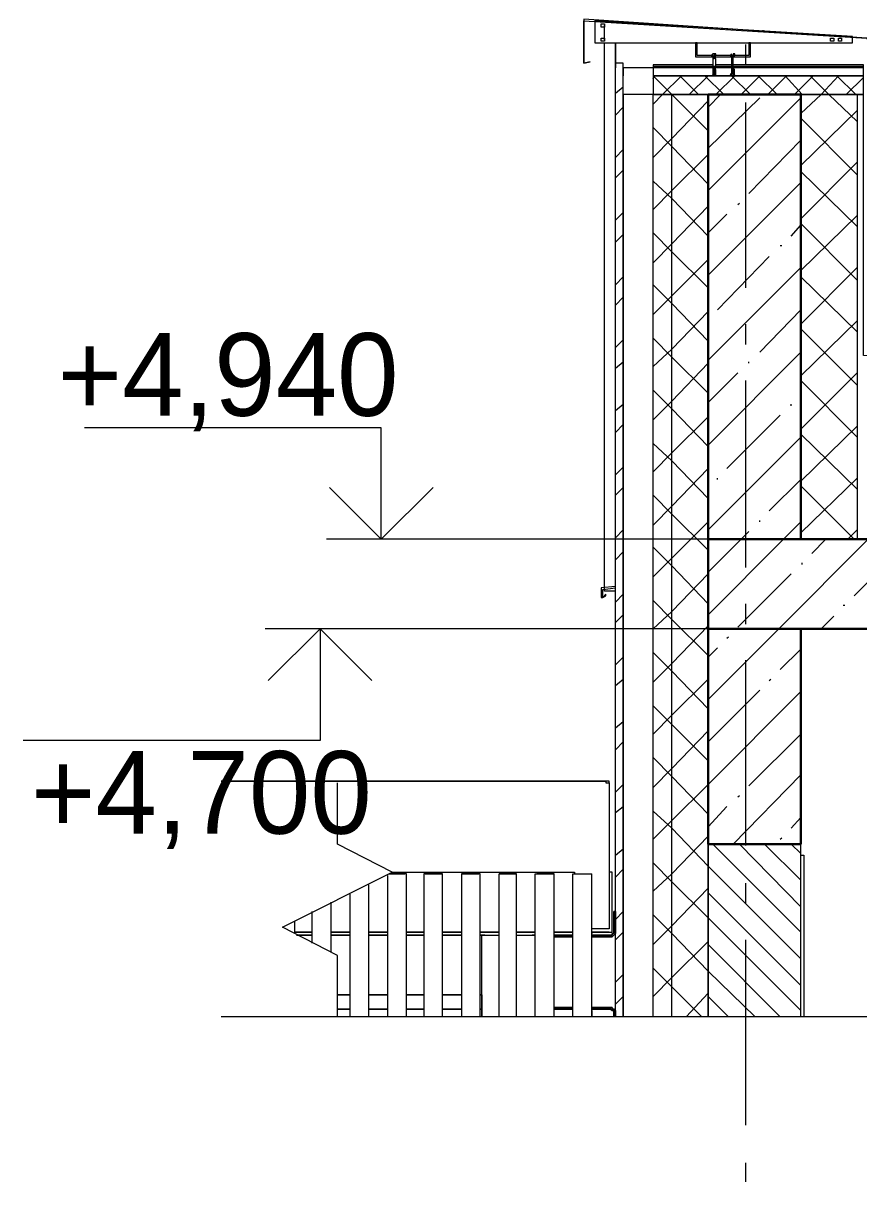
# Model space of a CAD drawing. Header units: millimetres. Extents: x 2294 to 908349, y -83289 to 219220.
# Drawn here: x 845594 to 847920, y 203474 to 206699 of the extents above; entities that cross this region are included whole.
import ezdxf

# ---------------------------------------------------------------- set-up
doc = ezdxf.new("R2010")
doc.units = ezdxf.units.MM
doc.layers.add('PDF _Геометрия', color=7, linetype='Continuous')
doc.layers.add('PDF _Текст', color=7, linetype='Continuous')

msp = doc.modelspace()

# ---------------------------------------------------------------- linework, layer by layer
at = {"layer": 'PDF _Геометрия', "lineweight": 20}
msp.add_lwpolyline([(847959.1, 206591.4), (847972.2, 206600.2), (847941.6, 206657), (847154.7, 206709.4), (847154.7, 206587), (847172.2, 206591.4), (847154.7, 206587), (847154.7, 206705.1), (847941.6, 206657), (847972.2, 206600.2), (847959.1, 206595.8), (847950.3, 206608.9)], close=True, dxfattribs=at)
at = {"layer": 'PDF _Геометрия', "lineweight": 9}
for points in [[(847902.3, 206661.4), (847185.3, 206705.1), (847185.3, 206643.9), (847902.3, 206643.9)], [(847211.6, 206692), (847211.6, 206687.6), (847207.2, 206687.6), (847202.8, 206687.6), (847202.8, 206692), (847202.8, 206696.3), (847207.2, 206696.3), (847211.6, 206696.3)], [(847211.6, 206652.6), (847211.6, 206648.2), (847207.2, 206648.2), (847202.8, 206648.2), (847202.8, 206652.6), (847202.8, 206657), (847207.2, 206657), (847211.6, 206657)], [(847849.8, 206652.6), (847849.8, 206648.2), (847845.4, 206648.2), (847841.1, 206648.2), (847841.1, 206652.6), (847841.1, 206657), (847845.4, 206657), (847849.8, 206657)], [(847871.7, 206652.6), (847871.7, 206648.2), (847867.3, 206648.2), (847862.9, 206648.2), (847862.9, 206652.6), (847862.9, 206657), (847867.3, 206657), (847871.7, 206657)], [(847517.6, 206613.3), (847513.2, 206613.3), (847508.8, 206608.9), (847513.2, 206608.9), (847513.2, 206600.2), (847513.2, 206578.3), (847513.2, 206573.9), (847513.2, 206569.5), (847513.2, 206565.2), (847513.2, 206560.8), (847513.2, 206556.4), (847513.2, 206552.1), (847517.6, 206552.1), (847521.9, 206552.1), (847521.9, 206556.4), (847521.9, 206560.8), (847521.9, 206565.2), (847521.9, 206569.5), (847517.6, 206569.5), (847517.6, 206573.9), (847521.9, 206573.9), (847521.9, 206578.3), (847517.6, 206578.3), (847521.9, 206578.3), (847521.9, 206600.2), (847517.6, 206600.2), (847517.6, 206608.9), (847521.9, 206608.9), (847521.9, 206613.3), (847517.6, 206613.3), (847517.6, 206608.9)], [(847565.6, 206613.3), (847561.3, 206608.9), (847565.6, 206608.9), (847565.6, 206600.2), (847565.6, 206578.3), (847565.6, 206573.9), (847565.6, 206569.5), (847565.6, 206565.2), (847565.6, 206560.8), (847565.6, 206556.4), (847561.3, 206556.4), (847565.6, 206552.1), (847570, 206552.1), (847574.4, 206556.4), (847570, 206556.4), (847570, 206560.8), (847574.4, 206560.8), (847570, 206560.8), (847570, 206565.2), (847574.4, 206565.2), (847570, 206565.2), (847570, 206569.5), (847574.4, 206569.5), (847570, 206569.5), (847570, 206573.9), (847570, 206578.3), (847570, 206600.2), (847570, 206608.9), (847574.4, 206608.9), (847574.4, 206613.3), (847570, 206613.3), (847570, 206608.9), (847565.6, 206608.9)], [(847347.1, 206499.6), (847932.9, 206499.6), (847932.9, 206552.1), (847347.1, 206552.1)], [(847924.1, 205262.4), (865493.5, 205262.4), (865493.5, 205529.1), (865493.5, 205695.2), (865493.5, 205734.6), (865493.5, 205760.8), (865493.5, 205765.2), (865493.5, 205769.6), (863495.7, 205734.6), (849567.8, 205734.6), (847932.9, 205773.9), (847932.9, 206499.6), (847928.5, 206499.6), (847924.1, 206499.6), (847915.4, 206499.6), (847758, 206499.6), (847758, 205262.4), (847915.4, 205262.4)], [(846966.7, 204331.3), (846918.7, 204331.3)], [(846398.4, 204169.6), (846350.4, 204169.6)], [(846398.4, 204169.6), (846350.4, 204169.6)], [(846398.4, 204160.8), (846354.7, 204160.8)], [(846398.4, 204160.8), (846354.7, 204160.8)], [(846503.4, 204169.6), (846450.9, 204169.6)], [(846503.4, 204169.6), (846450.9, 204169.6)], [(846503.4, 204160.8), (846450.9, 204160.8)], [(846503.4, 204160.8), (846450.9, 204160.8)], [(846608.3, 204169.6), (846555.8, 204169.6)], [(846608.3, 204169.6), (846555.8, 204169.6)], [(846608.3, 204160.8), (846555.8, 204160.8)], [(846608.3, 204160.8), (846555.8, 204160.8)], [(846708.8, 204169.6), (846660.7, 204169.6)], [(846708.8, 204169.6), (846660.7, 204169.6)], [(846708.8, 204160.8), (846660.7, 204160.8)], [(846708.8, 204160.8), (846660.7, 204160.8)], [(846813.7, 204169.6), (846761.3, 204169.6)], [(846813.7, 204169.6), (846761.3, 204169.6)], [(846813.7, 204160.8), (846761.3, 204160.8)], [(846813.7, 204160.8), (846761.3, 204160.8)], [(846918.7, 204169.6), (846866.2, 204169.6)], [(846918.7, 204169.6), (846866.2, 204169.6)], [(846879.3, 204160.8), (846866.2, 204160.8)], [(846879.3, 204160.8), (846866.2, 204160.8)], [(846879.3, 204160.8), (846870.6, 204160.8)], [(846879.3, 204160.8), (846874.9, 204160.8)], [(847019.2, 204169.6), (846966.7, 204169.6)], [(847019.2, 204169.6), (846966.7, 204169.6)], [(847124.1, 204169.6), (847071.7, 204169.6)], [(847124.1, 204169.6), (847071.7, 204169.6)], [(847071.7, 204160.8), (847124.1, 204160.8)], [(847071.7, 204160.8), (847124.1, 204160.8)], [(847124.1, 204156.4), (847071.7, 204156.4)], [(847124.1, 204156.4), (847071.7, 204156.4)], [(847242.2, 204169.6), (847242.2, 204165.2), (847237.8, 204160.8), (847242.2, 204165.2)], [(847242.2, 204169.6), (847242.2, 204165.2), (847237.8, 204160.8), (847242.2, 204165.2)], [(846503.4, 203994.7), (846468.4, 203994.7)], [(846503.4, 203994.7), (846468.4, 203994.7)], [(846608.3, 203994.7), (846555.8, 203994.7)], [(846608.3, 203994.7), (846555.8, 203994.7)], [(846708.8, 203994.7), (846660.7, 203994.7)], [(846708.8, 203994.7), (846660.7, 203994.7)], [(846813.7, 203994.7), (846761.3, 203994.7)], [(846813.7, 203994.7), (846761.3, 203994.7)], [(846870.6, 203994.7), (846866.2, 203994.7)], [(846870.6, 203994.7), (846866.2, 203994.7)], [(846468.4, 203955.3), (846503.4, 203955.3)], [(846468.4, 203955.3), (846503.4, 203955.3)], [(846555.8, 203955.3), (846608.3, 203955.3)], [(846555.8, 203955.3), (846608.3, 203955.3)], [(846660.7, 203955.3), (846708.8, 203955.3)], [(846660.7, 203955.3), (846708.8, 203955.3)], [(846761.3, 203955.3), (846813.7, 203955.3)], [(846761.3, 203955.3), (846813.7, 203955.3)], [(847071.7, 203959.7), (847124.1, 203959.7)], [(847071.7, 203959.7), (847124.1, 203959.7)], [(847124.1, 203955.3), (847071.7, 203955.3)], [(847124.1, 203955.3), (847071.7, 203955.3)], [(847237.8, 203933.5), (847237.8, 203942.2), (847237.8, 203946.6), (847237.8, 203951), (847233.4, 203951), (847229, 203955.3), (847176.6, 203955.3), (847229, 203955.3), (847233.4, 203951), (847237.8, 203951), (847237.8, 203946.6), (847237.8, 203942.2)], [(847237.8, 203933.5), (847237.8, 203942.2), (847237.8, 203946.6), (847237.8, 203951), (847233.4, 203951), (847229, 203955.3), (847176.6, 203955.3), (847229, 203955.3), (847233.4, 203951), (847237.8, 203951), (847237.8, 203946.6), (847237.8, 203942.2)], [(847176.6, 203951), (847176.6, 203946.6), (847176.6, 203942.2), (847176.6, 203933.5), (847176.6, 203942.2), (847176.6, 203946.6)], [(847176.6, 203951), (847176.6, 203946.6), (847176.6, 203942.2), (847176.6, 203933.5), (847176.6, 203942.2), (847176.6, 203946.6)]]:
    msp.add_lwpolyline(points, close=True, dxfattribs=at)
at = {"layer": 'PDF _Геометрия', "color": 250, "lineweight": 9, "true_color": 0x1d1d1d}
for points in [[(847316.5, 206696.3), (847320.8, 206696.3)], [(847430.1, 206687.6), (847430.1, 206692)], [(847487, 206687.6), (847487, 206687.6)], [(847596.3, 206678.8), (847596.3, 206678.8)], [(847653.1, 206674.5), (847653.1, 206678.8)], [(847762.4, 206670.1), (847762.4, 206670.1)], [(847819.2, 206665.7), (847819.2, 206665.7)], [(847154.7, 206591.4), (847154.7, 206591.4)], [(847500.1, 206399.1), (847399.5, 206499.6), (847347.1, 206552.1)], [(847347.1, 206473.4), (847373.3, 206499.6), (847425.8, 206552.1)], [(847347.1, 206543.3), (847351.4, 206552.1)], [(847473.8, 206499.6), (847421.4, 206552.1)], [(847447.6, 206499.6), (847500.1, 206552.1)], [(847543.8, 206499.6), (847491.3, 206552.1)], [(847521.9, 206499.6), (847574.4, 206552.1)], [(847618.1, 206499.6), (847565.6, 206552.1)], [(847591.9, 206499.6), (847644.3, 206552.1)], [(847692.4, 206499.6), (847640, 206552.1)], [(847666.2, 206499.6), (847718.7, 206552.1)], [(847762.4, 206499.6), (847714.3, 206552.1)], [(847740.5, 206499.6), (847793, 206552.1)], [(847758, 206447.1), (847814.8, 206499.6), (847862.9, 206552.1)], [(847915.4, 206425.3), (847836.7, 206499.6), (847784.2, 206552.1)], [(847911, 206499.6), (847858.5, 206552.1)], [(847884.8, 206499.6), (847932.9, 206547.7), (847932.9, 206552.1)], [(847242.2, 206504), (847264, 206521.5)], [(847500.1, 206464.6), (847535, 206499.6)], [(847347.1, 206324.7), (847399.5, 206377.2), (847500.1, 206482.1)], [(847500.1, 206232.9), (847758, 206490.9)], [(847500.1, 206351), (847644.3, 206490.9)], [(847242.2, 206442.8), (847264, 206464.6)], [(847758, 206302.9), (847915.4, 206455.9)], [(847500.1, 206250.4), (847399.5, 206355.3), (847347.1, 206407.8)], [(847915.4, 206276.7), (847758, 206434)], [(847613.7, 206224.2), (847758, 206372.8)], [(847242.2, 206324.7), (847264, 206346.6)], [(847347.1, 206180.5), (847399.5, 206232.9), (847500.1, 206333.5)], [(847758, 206154.3), (847915.4, 206311.6)], [(847242.2, 206267.9), (847264, 206289.8)], [(847915.4, 206132.4), (847758, 206285.4)], [(847500.1, 206106.2), (847399.5, 206211.1), (847347.1, 206259.2)], [(847500.1, 205996.9), (847758, 206254.8)], [(847347.1, 206031.8), (847399.5, 206084.3), (847500.1, 206189.2)], [(847583.1, 206193.6), (847587.5, 206198)], [(847242.2, 206149.9), (847264, 206171.7)], [(847500.1, 206114.9), (847552.5, 206167.4)], [(847758, 206010), (847915.4, 206163)], [(847500.1, 205961.9), (847399.5, 206062.4), (847347.1, 206114.9)], [(847731.8, 206106.2), (847758, 206136.8)], [(847915.4, 205983.8), (847758, 206141.1)], [(847242.2, 206088.7), (847264, 206110.5)], [(847526.3, 205900.7), (847670.6, 206049.3)], [(847701.2, 206079.9), (847705.5, 206079.9)], [(847347.1, 205887.6), (847399.5, 205940), (847500.1, 206040.6)], [(847500.1, 205760.8), (847758, 206018.7)], [(847758, 205861.4), (847915.4, 206018.7)], [(847242.2, 205970.6), (847264, 205992.5)], [(847915.4, 205839.5), (847758, 205992.5)], [(847500.1, 205813.3), (847399.5, 205918.2), (847347.1, 205970.6)], [(847242.2, 205913.8), (847264, 205935.7)], [(847347.1, 205743.3), (847399.5, 205791.4), (847500.1, 205896.3)], [(847644.3, 205782.7), (847758, 205900.7)], [(847758, 205717.1), (847915.4, 205870.1)], [(847915.4, 205690.9), (847758, 205848.2)], [(847242.2, 205795.8), (847264, 205817.6)], [(847500.1, 205669), (847399.5, 205769.6), (847347.1, 205822)], [(847500.1, 205524.7), (847758, 205782.7)], [(847242.2, 205739), (847264, 205756.4)], [(847347.1, 205594.7), (847399.5, 205647.1), (847500.1, 205752.1)], [(847500.1, 205642.8), (847583.1, 205725.8)], [(847613.7, 205752.1), (847613.7, 205756.4)], [(847758, 205568.5), (847915.4, 205725.8)], [(847915.4, 205546.6), (847758, 205704)], [(847500.1, 205520.4), (847399.5, 205625.3), (847347.1, 205677.7)], [(847242.2, 205620.9), (847264, 205638.4)], [(847731.8, 205634), (847731.8, 205638.4)], [(847347.1, 205450.4), (847399.5, 205502.9), (847500.1, 205603.4)], [(847552.5, 205459.2), (847701.2, 205607.8)], [(847242.2, 205559.7), (847264, 205581.6)], [(847758, 205424.2), (847915.4, 205577.2)], [(847500.1, 205288.7), (847758, 205546.6)], [(847915.4, 205402.3), (847758, 205555.3)], [(847500.1, 205376.1), (847399.5, 205481), (847347.1, 205529.1)], [(847242.2, 205441.7), (847264, 205463.5)], [(847347.1, 205301.8), (847399.5, 205354.3), (847500.1, 205459.2)], [(847242.2, 205384.9), (847264, 205406.7)], [(847526.3, 205428.6), (847526.3, 205432.9)], [(847670.6, 205341.1), (847758, 205428.6)], [(847758, 205279.9), (847915.4, 205432.9)], [(847906.6, 205262.4), (847758, 205411.1)], [(847500.1, 205231.8), (847399.5, 205332.4), (847347.1, 205384.9)], [(847347.1, 205157.5), (847399.5, 205210), (847500.1, 205310.5)], [(847500.1, 205052.6), (847709.9, 205262.4), (847758, 205310.5)], [(847644.3, 205310.5), (847644.3, 205314.9)], [(847242.2, 205266.8), (847264, 205288.7)], [(847500.1, 205170.6), (847591.9, 205262.4), (847613.7, 205284.3)], [(847889.1, 205262.4), (847915.4, 205288.7)], [(847500.1, 204816.5), (847696.8, 205013.3), (847946, 205262.4)], [(847762.4, 205262.4), (847758, 205262.4)], [(847788.6, 205223.1), (847827.9, 205262.4)], [(847906.6, 205105.1), (848055.3, 205253.7)], [(847242.2, 205205.6), (847264, 205227.5)], [(847500.1, 205083.2), (847399.5, 205188.1), (847347.1, 205240.6)], [(847762.4, 205192.5), (847762.4, 205196.9)], [(847347.1, 205013.3), (847399.5, 205061.4), (847500.1, 205166.3)], [(847583.1, 205017.6), (847731.8, 205166.3)], [(847242.2, 205087.6), (847264, 205109.4)], [(847500.1, 204939), (847399.5, 205039.5), (847347.1, 205092)], [(847242.2, 205030.8), (847264, 205052.6)], [(847876, 205078.8), (847880.4, 205078.8)], [(847347.1, 204864.6), (847399.5, 204917.1), (847500.1, 205022)], [(847814.8, 205013.3), (847849.8, 205048.2)], [(847552.5, 204987), (847556.9, 204991.4)], [(847500.1, 204934.6), (847526.3, 204960.8)], [(847701.2, 204899.6), (847758, 204956.4)], [(847242.2, 204912.7), (847264, 204934.6)], [(847500.1, 204790.3), (847399.5, 204895.2), (847347.1, 204947.7)], [(847242.2, 204855.9), (847264, 204873.4)], [(847347.1, 204720.4), (847399.5, 204772.8), (847500.1, 204873.4)], [(847670.6, 204869), (847674.9, 204873.4)], [(847347.1, 204427.5), (847399.5, 204479.9), (847500.1, 204580.5), (847758, 204838.4)], [(847500.1, 204698.5), (847644.3, 204842.8)], [(847500.1, 204646.1), (847399.5, 204746.6), (847347.1, 204799.1)], [(847242.2, 204737.9), (847264, 204755.3)], [(847347.1, 204571.7), (847399.5, 204624.2), (847500.1, 204729.1)], [(847242.2, 204676.7), (847264, 204698.5)], [(847613.7, 204576.1), (847758, 204720.4)], [(847500.1, 204497.4), (847399.5, 204602.3), (847347.1, 204654.8)], [(847570, 204414.4), (847758, 204606.7)], [(847242.2, 204558.6), (847264, 204580.5)], [(847583.1, 204545.5), (847587.5, 204549.9)], [(847242.2, 204501.8), (847264, 204519.3)], [(847758, 204095.2), (847500.1, 204353.2), (847399.5, 204458.1), (847347.1, 204506.2)], [(847500.1, 204462.5), (847552.5, 204519.3)], [(847731.8, 204458.1), (847758, 204488.7)], [(847347.1, 204283.2), (847399.5, 204331.3), (847500.1, 204436.2)], [(847758, 204169.6), (847513.2, 204414.4)], [(847758, 204239.5), (847587.5, 204414.4)], [(847758, 204313.8), (847657.5, 204414.4)], [(847701.2, 204427.5), (847705.5, 204431.9)], [(847758, 204388.1), (847731.8, 204414.4)], [(847242.2, 204383.8), (847264, 204401.2)], [(847242.2, 204322.6), (847264, 204344.4)], [(847758, 203951), (847500.1, 204208.9), (847399.5, 204309.4), (847347.1, 204361.9)], [(847347.1, 204134.6), (847399.5, 204187), (847500.1, 204292)], [(847758, 204020.9), (847500.1, 204278.8)], [(847242.2, 204204.5), (847264, 204226.4)], [(847631.2, 203933.5), (847500.1, 204060.3), (847399.5, 204165.2), (847347.1, 204217.6)], [(847242.2, 204147.7), (847264, 204169.6)], [(847347.1, 203990.3), (847399.5, 204042.8), (847500.1, 204143.3)], [(847701.2, 203933.5), (847500.1, 204134.6)], [(847242.2, 204029.7), (847264, 204051.5)], [(847482.6, 203933.5), (847399.5, 204016.6), (847347.1, 204069)], [(847242.2, 203968.5), (847264, 203990.3)], [(847438.9, 203933.5), (847500.1, 203999.1)], [(847556.9, 203933.5), (847500.1, 203990.3)]]:
    msp.add_lwpolyline(points, dxfattribs=at)
at = {"layer": 'PDF _Геометрия', "lineweight": 9}
for points in [[(847211.6, 206652.6), (847211.6, 206692)], [(847242.2, 203942.2), (847242.2, 203946.6), (847242.2, 203951), (847237.8, 203955.3), (847233.4, 203955.3), (847233.4, 203959.7), (847229, 203959.7), (847176.6, 203959.7), (847229, 203959.7), (847233.4, 203959.7), (847233.4, 203955.3), (847237.8, 203955.3), (847242.2, 203951), (847242.2, 203946.6), (847242.2, 203942.2), (847242.2, 203946.6), (847242.2, 203951), (847237.8, 203955.3), (847233.4, 203955.3), (847233.4, 203959.7), (847229, 203959.7), (847176.6, 203959.7), (847229, 203959.7), (847233.4, 203959.7), (847233.4, 203955.3), (847237.8, 203955.3), (847242.2, 203951), (847242.2, 203946.6), (847242.2, 203942.2), (847242.2, 203946.6), (847242.2, 203951), (847237.8, 203955.3), (847233.4, 203955.3), (847233.4, 203959.7), (847229, 203959.7), (847176.6, 203959.7), (847229, 203959.7), (847233.4, 203959.7), (847233.4, 203955.3), (847237.8, 203955.3), (847242.2, 203951), (847242.2, 203946.6), (847242.2, 203942.2), (847242.2, 203946.6), (847242.2, 203951), (847237.8, 203955.3), (847233.4, 203955.3), (847233.4, 203959.7), (847229, 203959.7), (847176.6, 203959.7), (847229, 203959.7), (847233.4, 203959.7), (847233.4, 203955.3), (847237.8, 203955.3), (847242.2, 203951), (847242.2, 203946.6), (847242.2, 203942.2), (847242.2, 203946.6), (847242.2, 203951), (847237.8, 203955.3), (847233.4, 203955.3), (847233.4, 203959.7), (847229, 203959.7), (847176.6, 203959.7), (847229, 203959.7), (847233.4, 203959.7), (847233.4, 203955.3), (847237.8, 203955.3), (847242.2, 203951), (847242.2, 203946.6), (847242.2, 203942.2), (847242.2, 203946.6), (847242.2, 203951), (847237.8, 203955.3), (847233.4, 203955.3), (847233.4, 203959.7), (847229, 203959.7), (847176.6, 203959.7), (847229, 203959.7), (847233.4, 203959.7), (847233.4, 203955.3), (847237.8, 203955.3), (847242.2, 203951), (847242.2, 203946.6), (847242.2, 203942.2), (847242.2, 203946.6), (847242.2, 203951), (847237.8, 203955.3), (847233.4, 203955.3), (847233.4, 203959.7), (847229, 203959.7), (847176.6, 203959.7), (847229, 203959.7), (847233.4, 203959.7), (847233.4, 203955.3), (847237.8, 203955.3), (847242.2, 203951), (847242.2, 203946.6), (847242.2, 203942.2), (847242.2, 203946.6), (847242.2, 203951), (847237.8, 203955.3), (847233.4, 203955.3), (847233.4, 203959.7), (847229, 203959.7), (847176.6, 203959.7), (847229, 203959.7), (847233.4, 203959.7), (847233.4, 203955.3), (847237.8, 203955.3), (847242.2, 203951), (847242.2, 203946.6), (847242.2, 203942.2), (847242.2, 203946.6), (847242.2, 203951), (847237.8, 203955.3), (847233.4, 203955.3), (847233.4, 203959.7), (847229, 203959.7), (847176.6, 203959.7), (847229, 203959.7), (847233.4, 203959.7), (847233.4, 203955.3), (847237.8, 203955.3), (847242.2, 203951), (847242.2, 203946.6), (847242.2, 203942.2), (847242.2, 203933.5), (847242.2, 206587), (847242.2, 206643.9), (847242.2, 206573.9)], [(847242.2, 205118.2), (847211.6, 205118.2), (847211.6, 205192.5), (847211.6, 205918.2), (847211.6, 206643.9)], [(847605, 206582.7), (847605, 206639.5)], [(847513.2, 206600.2), (847517.6, 206600.2)], [(847565.6, 206600.2), (847570, 206600.2)], [(847758, 203933.5), (847758, 204414.4), (847500.1, 204414.4), (847500.1, 203933.5), (847500.1, 206499.6), (847399.5, 206499.6), (847347.1, 206499.6), (847264, 206499.6), (847264, 203933.5), (847264, 206499.6), (847264, 206587), (847242.2, 206587)], [(847932.9, 206573.9), (847347.1, 206573.9), (847264, 206573.9), (847264, 206552.1)], [(847513.2, 206582.7), (847347.1, 206582.7), (847347.1, 206578.3), (847347.1, 206573.9), (847347.1, 206552.1), (847932.9, 206552.1), (847932.9, 206573.9), (847932.9, 206578.3), (847932.9, 206582.7), (847570, 206582.7)], [(847932.9, 206578.3), (847347.1, 206578.3)], [(847513.2, 206552.1), (847517.6, 206578.3), (847517.6, 206552.1)], [(847513.2, 206578.3), (847521.9, 206578.3)], [(847565.6, 206582.7), (847521.9, 206582.7)], [(847565.6, 206552.1), (847570, 206578.3), (847570, 206552.1)], [(847565.6, 206578.3), (847570, 206578.3)], [(847513.2, 206552.1), (847513.2, 206552.1)], [(847517.6, 206552.1), (847517.6, 206552.1)], [(847565.6, 206552.1), (847565.6, 206552.1)], [(847570, 206552.1), (847570, 206552.1)], [(847347.1, 203933.5), (847347.1, 206499.6)], [(847399.5, 203933.5), (847399.5, 206499.6)], [(847915.4, 206499.6), (847915.4, 205262.4)], [(847605, 205961.9), (847605, 206477.7)], [(847605, 205804.5), (847605, 205861.4)], [(847605, 205183.8), (847605, 205704)], [(847705.5, 205262.4), (846874.9, 205262.4), (846590.8, 205262.4), (846590.8, 205572.8), (845764.6, 205572.8)], [(846748.2, 205262.4), (846437.8, 205262.4)], [(847242.2, 205131.3), (847202.8, 205126.9), (847202.8, 205100.7), (847207.2, 205100.7), (847215.9, 205105.1), (847215.9, 205109.4), (847207.2, 205100.7), (847207.2, 205122.6), (847242.2, 205126.9)], [(847207.2, 205100.7), (847207.2, 205100.7)], [(847605, 205026.4), (847605, 205083.2)], [(848055.3, 205013.3), (846617, 205013.3), (846420.3, 205013.3), (846420.3, 204702.9), (845594.1, 204702.9)], [(846573.3, 205013.3), (846267.3, 205013.3)], [(847758, 205013.3), (848120.8, 205013.3), (848120.8, 203933.5), (848120.8, 204589.2), (851115.4, 204589.2), (851115.4, 203933.5), (851115.4, 205013.3), (851736.1, 205013.3)], [(847605, 204410), (847605, 204925.8)], [(847224.7, 204584.9), (847224.7, 204589.2), (846144.9, 204589.2), (847215.9, 204589.2), (847215.9, 204584.9), (847224.7, 204584.9), (847224.7, 204178.3)], [(846503.4, 204274.5), (846503.4, 203933.5), (846468.4, 203933.5), (846468.4, 204104), (846315.4, 204182.7), (846621.4, 204335.7), (846468.4, 204414.4), (846468.4, 204584.9)], [(847758, 204383.8), (847766.7, 204383.8), (847766.7, 203933.5)], [(846608.3, 204326.9), (846608.3, 203933.5), (846555.8, 203933.5), (846555.8, 204300.7)], [(846813.7, 204331.3), (846813.7, 203933.5), (846761.3, 203933.5), (846761.3, 204331.3), (846708.8, 204331.3), (846708.8, 203933.5), (846660.7, 203933.5), (846660.7, 204331.3), (846612.6, 204331.3), (846656.4, 204331.3)], [(846621.4, 204335.7), (847128.5, 204335.7), (847128.5, 204331.3)], [(846713.2, 204331.3), (846761.3, 204331.3)], [(846866.2, 203955.3), (846870.6, 203955.3), (846866.2, 203955.3), (846870.6, 203955.3), (846866.2, 203955.3), (846870.6, 203955.3), (846866.2, 203955.3), (846870.6, 203955.3), (846866.2, 203955.3), (846870.6, 203955.3), (846866.2, 203955.3), (846870.6, 203955.3), (846866.2, 203955.3), (846870.6, 203955.3), (846870.6, 203933.5), (846866.2, 203933.5), (846866.2, 204331.3), (846813.7, 204331.3), (846861.8, 204331.3)], [(846918.7, 203933.5), (846918.7, 204331.3)], [(846966.7, 203933.5), (846966.7, 204331.3)], [(847019.2, 203933.5), (847019.2, 204331.3), (847071.7, 204331.3), (847023.6, 204331.3)], [(847071.7, 203933.5), (847071.7, 204331.3)], [(847124.1, 204331.3), (847176.6, 204331.3)], [(847124.1, 204331.3), (847172.2, 204331.3)], [(847124.1, 203933.5), (847124.1, 204331.3)], [(847176.6, 204165.2), (847176.6, 204169.6), (847176.6, 204165.2), (847176.6, 204169.6), (847176.6, 204165.2), (847176.6, 204169.6), (847176.6, 204165.2), (847176.6, 204169.6), (847176.6, 204165.2), (847176.6, 204169.6), (847176.6, 204165.2), (847176.6, 204169.6), (847233.4, 204169.6), (847233.4, 204335.7), (847224.7, 204335.7), (847224.7, 204178.3), (847176.6, 204178.3)], [(847176.6, 203933.5), (847176.6, 204331.3)], [(847605, 204248.2), (847605, 204305.1)], [(846450.9, 204112.7), (846450.9, 204252.6)], [(846398.4, 204139), (846398.4, 204226.4)], [(847242.2, 204226.4), (847237.8, 204226.4), (847237.8, 204169.6), (847237.8, 204165.2), (847233.4, 204165.2), (847233.4, 204160.8), (847229, 204160.8), (847176.6, 204160.8), (847229, 204160.8), (847233.4, 204160.8), (847233.4, 204165.2), (847237.8, 204165.2), (847237.8, 204169.6), (847237.8, 204226.4), (847242.2, 204226.4), (847237.8, 204226.4), (847237.8, 204169.6), (847237.8, 204165.2), (847233.4, 204165.2), (847233.4, 204160.8), (847229, 204160.8), (847176.6, 204160.8), (847229, 204160.8), (847233.4, 204160.8), (847233.4, 204165.2), (847237.8, 204165.2), (847237.8, 204169.6), (847237.8, 204226.4), (847242.2, 204226.4), (847237.8, 204226.4), (847237.8, 204169.6), (847237.8, 204165.2), (847233.4, 204165.2), (847233.4, 204160.8), (847229, 204160.8), (847176.6, 204160.8), (847229, 204160.8), (847233.4, 204160.8), (847233.4, 204165.2), (847237.8, 204165.2), (847237.8, 204169.6), (847237.8, 204226.4), (847242.2, 204226.4), (847237.8, 204226.4), (847237.8, 204169.6), (847237.8, 204165.2), (847233.4, 204165.2), (847233.4, 204160.8), (847229, 204160.8), (847176.6, 204160.8), (847229, 204160.8), (847233.4, 204160.8), (847233.4, 204165.2), (847237.8, 204165.2), (847237.8, 204169.6), (847237.8, 204226.4), (847242.2, 204226.4), (847237.8, 204226.4), (847237.8, 204169.6), (847237.8, 204165.2), (847233.4, 204165.2), (847233.4, 204160.8), (847229, 204160.8), (847176.6, 204160.8), (847229, 204160.8), (847233.4, 204160.8), (847233.4, 204165.2), (847237.8, 204165.2), (847237.8, 204169.6), (847237.8, 204226.4), (847242.2, 204226.4), (847237.8, 204226.4), (847237.8, 204169.6), (847237.8, 204165.2), (847233.4, 204165.2), (847233.4, 204160.8), (847229, 204160.8), (847176.6, 204160.8), (847229, 204160.8), (847233.4, 204160.8), (847233.4, 204165.2), (847237.8, 204165.2), (847237.8, 204169.6), (847237.8, 204226.4), (847242.2, 204226.4), (847237.8, 204226.4), (847237.8, 204169.6), (847237.8, 204165.2), (847233.4, 204165.2), (847233.4, 204160.8), (847229, 204160.8), (847176.6, 204160.8), (847229, 204160.8), (847233.4, 204160.8), (847233.4, 204165.2), (847237.8, 204165.2), (847237.8, 204169.6), (847237.8, 204226.4), (847242.2, 204226.4), (847237.8, 204226.4), (847237.8, 204169.6), (847237.8, 204165.2), (847233.4, 204165.2), (847233.4, 204160.8), (847229, 204160.8), (847176.6, 204160.8), (847229, 204160.8), (847233.4, 204160.8), (847233.4, 204165.2), (847237.8, 204165.2), (847237.8, 204169.6), (847237.8, 204226.4), (847242.2, 204226.4), (847237.8, 204226.4), (847237.8, 204169.6), (847237.8, 204165.2), (847233.4, 204165.2), (847233.4, 204160.8), (847229, 204160.8), (847176.6, 204160.8), (847229, 204160.8), (847233.4, 204160.8), (847233.4, 204165.2), (847237.8, 204165.2), (847237.8, 204169.6), (847237.8, 204226.4), (847242.2, 204226.4), (847242.2, 204169.6), (847242.2, 204165.2), (847237.8, 204160.8), (847233.4, 204156.4), (847229, 204156.4), (847176.6, 204156.4), (847229, 204156.4), (847233.4, 204156.4), (847229, 204156.4), (847176.6, 204156.4), (847229, 204156.4), (847233.4, 204156.4), (847229, 204156.4), (847176.6, 204156.4), (847229, 204156.4), (847233.4, 204156.4), (847229, 204156.4), (847176.6, 204156.4), (847229, 204156.4), (847233.4, 204156.4), (847229, 204156.4), (847176.6, 204156.4), (847229, 204156.4), (847233.4, 204156.4), (847229, 204156.4), (847176.6, 204156.4), (847229, 204156.4), (847233.4, 204156.4), (847229, 204156.4), (847176.6, 204156.4), (847229, 204156.4), (847233.4, 204156.4), (847229, 204156.4), (847176.6, 204156.4), (847229, 204156.4), (847233.4, 204156.4), (847229, 204156.4), (847176.6, 204156.4), (847229, 204156.4), (847233.4, 204156.4)], [(846350.4, 204165.2), (846350.4, 204200.2)], [(846354.7, 204160.8), (846398.4, 204160.8)], [(846354.7, 204160.8), (846398.4, 204160.8)], [(846354.7, 204160.8), (846398.4, 204160.8)], [(846354.7, 204160.8), (846398.4, 204160.8)], [(846354.7, 204160.8), (846398.4, 204160.8)], [(846354.7, 204160.8), (846398.4, 204160.8)], [(846354.7, 204160.8), (846398.4, 204160.8)], [(846354.7, 204160.8), (846398.4, 204160.8)], [(846354.7, 204160.8), (846398.4, 204160.8)], [(846354.7, 204160.8), (846398.4, 204160.8)], [(846450.9, 204160.8), (846503.4, 204160.8)], [(846450.9, 204160.8), (846503.4, 204160.8)], [(846450.9, 204160.8), (846503.4, 204160.8)], [(846450.9, 204160.8), (846503.4, 204160.8)], [(846450.9, 204160.8), (846503.4, 204160.8)], [(846450.9, 204160.8), (846503.4, 204160.8)], [(846450.9, 204160.8), (846503.4, 204160.8)], [(846450.9, 204160.8), (846503.4, 204160.8)], [(846450.9, 204160.8), (846503.4, 204160.8)], [(846450.9, 204160.8), (846503.4, 204160.8)], [(846555.8, 204160.8), (846608.3, 204160.8)], [(846555.8, 204160.8), (846608.3, 204160.8)], [(846555.8, 204160.8), (846608.3, 204160.8)], [(846555.8, 204160.8), (846608.3, 204160.8)], [(846555.8, 204160.8), (846608.3, 204160.8)], [(846555.8, 204160.8), (846608.3, 204160.8)], [(846555.8, 204160.8), (846608.3, 204160.8)], [(846555.8, 204160.8), (846608.3, 204160.8)], [(846555.8, 204160.8), (846608.3, 204160.8)], [(846555.8, 204160.8), (846608.3, 204160.8)], [(846660.7, 204160.8), (846708.8, 204160.8)], [(846660.7, 204160.8), (846708.8, 204160.8)], [(846660.7, 204160.8), (846708.8, 204160.8)], [(846660.7, 204160.8), (846708.8, 204160.8)], [(846660.7, 204160.8), (846708.8, 204160.8)], [(846660.7, 204160.8), (846708.8, 204160.8)], [(846660.7, 204160.8), (846708.8, 204160.8)], [(846660.7, 204160.8), (846708.8, 204160.8)], [(846660.7, 204160.8), (846708.8, 204160.8)], [(846660.7, 204160.8), (846708.8, 204160.8)], [(846761.3, 204160.8), (846813.7, 204160.8)], [(846761.3, 204160.8), (846813.7, 204160.8)], [(846761.3, 204160.8), (846813.7, 204160.8)], [(846761.3, 204160.8), (846813.7, 204160.8)], [(846761.3, 204160.8), (846813.7, 204160.8)], [(846761.3, 204160.8), (846813.7, 204160.8)], [(846761.3, 204160.8), (846813.7, 204160.8)], [(846761.3, 204160.8), (846813.7, 204160.8)], [(846761.3, 204160.8), (846813.7, 204160.8)], [(846761.3, 204160.8), (846813.7, 204160.8)], [(846866.2, 204160.8), (846879.3, 204160.8)], [(846866.2, 204160.8), (846879.3, 204160.8)], [(846866.2, 204160.8), (846879.3, 204160.8)], [(846866.2, 204160.8), (846879.3, 204160.8)], [(846866.2, 204160.8), (846879.3, 204160.8)], [(846866.2, 204160.8), (846879.3, 204160.8)], [(846866.2, 204160.8), (846879.3, 204160.8)], [(846866.2, 204160.8), (846879.3, 204160.8)], [(846866.2, 204160.8), (846879.3, 204160.8)], [(846866.2, 204160.8), (846879.3, 204160.8)], [(846870.6, 203933.5), (846870.6, 204160.8), (846918.7, 204160.8)], [(846874.9, 204160.8), (846879.3, 204160.8)], [(846966.7, 204160.8), (847019.2, 204160.8), (847010.5, 204160.8), (847019.2, 204160.8), (847010.5, 204160.8), (847019.2, 204160.8), (847010.5, 204160.8), (847019.2, 204160.8), (847010.5, 204160.8), (847019.2, 204160.8), (847010.5, 204160.8), (847019.2, 204160.8), (847010.5, 204160.8)], [(847124.1, 204160.8), (847071.7, 204160.8)], [(847124.1, 204160.8), (847071.7, 204160.8)], [(847124.1, 204160.8), (847071.7, 204160.8)], [(847124.1, 204160.8), (847071.7, 204160.8)], [(847124.1, 204160.8), (847071.7, 204160.8)], [(847124.1, 204160.8), (847071.7, 204160.8)], [(847124.1, 204160.8), (847071.7, 204160.8)], [(847071.7, 204156.4), (847124.1, 204156.4)], [(847071.7, 204156.4), (847124.1, 204156.4)], [(847071.7, 204156.4), (847124.1, 204156.4)], [(847071.7, 204156.4), (847124.1, 204156.4)], [(847071.7, 204156.4), (847076, 204156.4), (847124.1, 204156.4)], [(847071.7, 204156.4), (847124.1, 204156.4)], [(847071.7, 204156.4), (847124.1, 204156.4)], [(847071.7, 204156.4), (847124.1, 204156.4)], [(847071.7, 204156.4), (847076, 204156.4), (847124.1, 204156.4)], [(847071.7, 204156.4), (847076, 204156.4), (847124.1, 204156.4)], [(847071.7, 204156.4), (847076, 204156.4), (847124.1, 204156.4)], [(847071.7, 204156.4), (847076, 204156.4), (847124.1, 204156.4)], [(847071.7, 204156.4), (847076, 204156.4), (847124.1, 204156.4)], [(847071.7, 204156.4), (847076, 204156.4), (847124.1, 204156.4)], [(847071.7, 204156.4), (847076, 204156.4), (847124.1, 204156.4)], [(847071.7, 204156.4), (847076, 204156.4), (847124.1, 204156.4)], [(847071.7, 204156.4), (847076, 204156.4), (847124.1, 204156.4)], [(847071.7, 204156.4), (847076, 204156.4), (847124.1, 204156.4)], [(847071.7, 204156.4), (847076, 204156.4), (847124.1, 204156.4)], [(847071.7, 204156.4), (847076, 204156.4), (847124.1, 204156.4)], [(847071.7, 204156.4), (847076, 204156.4), (847124.1, 204156.4)], [(847071.7, 204156.4), (847076, 204156.4), (847124.1, 204156.4)], [(847071.7, 204156.4), (847076, 204156.4), (847124.1, 204156.4)], [(847071.7, 204156.4), (847076, 204156.4), (847124.1, 204156.4)], [(847071.7, 204156.4), (847076, 204156.4), (847124.1, 204156.4)], [(847124.1, 204160.8), (847076, 204160.8)], [(847124.1, 204160.8), (847076, 204160.8)], [(847124.1, 204160.8), (847076, 204160.8)], [(847124.1, 204160.8), (847076, 204160.8)], [(847124.1, 204160.8), (847076, 204160.8)], [(847124.1, 204160.8), (847076, 204160.8)], [(847124.1, 204160.8), (847076, 204160.8)], [(847124.1, 204160.8), (847076, 204160.8)], [(847124.1, 204160.8), (847076, 204160.8)], [(847124.1, 204160.8), (847076, 204160.8)], [(847124.1, 204160.8), (847076, 204160.8)], [(847124.1, 204160.8), (847076, 204160.8)], [(847124.1, 204160.8), (847076, 204160.8)], [(847124.1, 204160.8), (847076, 204160.8)], [(847124.1, 204160.8), (847076, 204160.8)], [(847124.1, 204160.8), (847076, 204160.8)], [(847124.1, 204160.8), (847076, 204160.8)], [(847124.1, 204160.8), (847076, 204160.8)], [(847224.7, 204169.6), (847215.9, 204169.6), (847176.6, 204169.6), (847215.9, 204169.6)], [(847237.8, 204160.8), (847242.2, 204165.2), (847242.2, 204169.6)], [(847237.8, 204160.8), (847242.2, 204165.2), (847242.2, 204169.6)], [(847237.8, 204160.8), (847242.2, 204165.2), (847242.2, 204169.6)], [(847237.8, 204160.8), (847242.2, 204165.2), (847242.2, 204169.6)], [(847237.8, 204160.8), (847242.2, 204165.2), (847242.2, 204169.6)], [(847237.8, 204160.8), (847242.2, 204165.2), (847242.2, 204169.6)], [(847237.8, 204160.8), (847242.2, 204165.2), (847242.2, 204169.6)], [(847237.8, 204160.8), (847242.2, 204165.2), (847242.2, 204169.6)], [(847237.8, 204160.8), (847242.2, 204165.2), (847242.2, 204169.6)], [(847237.8, 204160.8), (847242.2, 204165.2), (847242.2, 204169.6)], [(847237.8, 204160.8), (847242.2, 204165.2), (847242.2, 204169.6)], [(847237.8, 204160.8), (847242.2, 204165.2), (847242.2, 204169.6)], [(847237.8, 204160.8), (847242.2, 204165.2), (847242.2, 204169.6)], [(847605, 203631.9), (847605, 204147.7)], [(868553.6, 203933.5), (857397.3, 203933.5), (857323, 203780.5), (857165.6, 204086.5), (857091.3, 203933.5), (846144.9, 203933.5)], [(846468.4, 203994.7), (846503.4, 203994.7)], [(846468.4, 203994.7), (846503.4, 203994.7)], [(846468.4, 203994.7), (846503.4, 203994.7)], [(846468.4, 203994.7), (846503.4, 203994.7)], [(846468.4, 203994.7), (846503.4, 203994.7)], [(846468.4, 203994.7), (846503.4, 203994.7)], [(846468.4, 203994.7), (846503.4, 203994.7)], [(846468.4, 203994.7), (846503.4, 203994.7)], [(846468.4, 203994.7), (846503.4, 203994.7)], [(846468.4, 203994.7), (846503.4, 203994.7)], [(846555.8, 203994.7), (846608.3, 203994.7)], [(846555.8, 203994.7), (846608.3, 203994.7)], [(846555.8, 203994.7), (846608.3, 203994.7)], [(846555.8, 203994.7), (846608.3, 203994.7)], [(846555.8, 203994.7), (846608.3, 203994.7)], [(846555.8, 203994.7), (846608.3, 203994.7)], [(846555.8, 203994.7), (846608.3, 203994.7)], [(846555.8, 203994.7), (846608.3, 203994.7)], [(846555.8, 203994.7), (846608.3, 203994.7)], [(846555.8, 203994.7), (846608.3, 203994.7)], [(846660.7, 203994.7), (846708.8, 203994.7)], [(846660.7, 203994.7), (846708.8, 203994.7)], [(846660.7, 203994.7), (846708.8, 203994.7)], [(846660.7, 203994.7), (846708.8, 203994.7)], [(846660.7, 203994.7), (846708.8, 203994.7)], [(846660.7, 203994.7), (846708.8, 203994.7)], [(846660.7, 203994.7), (846708.8, 203994.7)], [(846660.7, 203994.7), (846708.8, 203994.7)], [(846660.7, 203994.7), (846708.8, 203994.7)], [(846660.7, 203994.7), (846708.8, 203994.7)], [(846761.3, 203994.7), (846813.7, 203994.7)], [(846761.3, 203994.7), (846813.7, 203994.7)], [(846761.3, 203994.7), (846813.7, 203994.7)], [(846761.3, 203994.7), (846813.7, 203994.7)], [(846761.3, 203994.7), (846813.7, 203994.7)], [(846761.3, 203994.7), (846813.7, 203994.7)], [(846761.3, 203994.7), (846813.7, 203994.7)], [(846761.3, 203994.7), (846813.7, 203994.7)], [(846761.3, 203994.7), (846813.7, 203994.7)], [(846761.3, 203994.7), (846813.7, 203994.7)], [(846866.2, 203994.7), (846870.6, 203994.7)], [(846866.2, 203994.7), (846870.6, 203994.7)], [(846866.2, 203994.7), (846870.6, 203994.7)], [(846866.2, 203994.7), (846870.6, 203994.7)], [(846866.2, 203994.7), (846870.6, 203994.7)], [(846866.2, 203994.7), (846870.6, 203994.7)], [(846866.2, 203994.7), (846870.6, 203994.7)], [(846866.2, 203994.7), (846870.6, 203994.7)], [(846866.2, 203994.7), (846870.6, 203994.7)], [(846866.2, 203994.7), (846870.6, 203994.7)], [(846870.6, 203985.9), (846870.6, 203994.7), (846870.6, 203955.3)], [(846503.4, 203955.3), (846468.4, 203955.3)], [(846503.4, 203955.3), (846468.4, 203955.3)], [(846503.4, 203955.3), (846468.4, 203955.3)], [(846503.4, 203955.3), (846468.4, 203955.3)], [(846503.4, 203955.3), (846468.4, 203955.3)], [(846503.4, 203955.3), (846468.4, 203955.3)], [(846503.4, 203955.3), (846468.4, 203955.3)], [(846503.4, 203955.3), (846468.4, 203955.3)], [(846503.4, 203955.3), (846468.4, 203955.3)], [(846608.3, 203955.3), (846555.8, 203955.3)], [(846608.3, 203955.3), (846555.8, 203955.3)], [(846608.3, 203955.3), (846555.8, 203955.3)], [(846608.3, 203955.3), (846555.8, 203955.3)], [(846608.3, 203955.3), (846555.8, 203955.3)], [(846608.3, 203955.3), (846555.8, 203955.3)], [(846608.3, 203955.3), (846555.8, 203955.3)], [(846608.3, 203955.3), (846555.8, 203955.3)], [(846608.3, 203955.3), (846555.8, 203955.3)], [(846708.8, 203955.3), (846660.7, 203955.3)], [(846708.8, 203955.3), (846660.7, 203955.3)], [(846708.8, 203955.3), (846660.7, 203955.3)], [(846708.8, 203955.3), (846660.7, 203955.3)], [(846708.8, 203955.3), (846660.7, 203955.3)], [(846708.8, 203955.3), (846660.7, 203955.3)], [(846708.8, 203955.3), (846660.7, 203955.3)], [(846708.8, 203955.3), (846660.7, 203955.3)], [(846708.8, 203955.3), (846660.7, 203955.3)], [(846813.7, 203955.3), (846761.3, 203955.3)], [(846813.7, 203955.3), (846761.3, 203955.3)], [(846813.7, 203955.3), (846761.3, 203955.3)], [(846813.7, 203955.3), (846761.3, 203955.3)], [(846813.7, 203955.3), (846761.3, 203955.3)], [(846813.7, 203955.3), (846761.3, 203955.3)], [(846813.7, 203955.3), (846761.3, 203955.3)], [(846813.7, 203955.3), (846761.3, 203955.3)], [(846813.7, 203955.3), (846761.3, 203955.3)], [(847124.1, 203959.7), (847071.7, 203959.7)], [(847124.1, 203959.7), (847071.7, 203959.7)], [(847124.1, 203959.7), (847071.7, 203959.7)], [(847124.1, 203959.7), (847071.7, 203959.7)], [(847076, 203959.7), (847071.7, 203959.7)], [(847124.1, 203959.7), (847071.7, 203959.7)], [(847124.1, 203959.7), (847071.7, 203959.7)], [(847124.1, 203959.7), (847071.7, 203959.7)], [(847076, 203959.7), (847071.7, 203959.7)], [(847124.1, 203959.7), (847076, 203959.7), (847071.7, 203959.7)], [(847124.1, 203959.7), (847076, 203959.7), (847071.7, 203959.7)], [(847124.1, 203959.7), (847076, 203959.7), (847071.7, 203959.7)], [(847124.1, 203959.7), (847076, 203959.7), (847071.7, 203959.7)], [(847124.1, 203959.7), (847076, 203959.7), (847071.7, 203959.7)], [(847124.1, 203959.7), (847076, 203959.7), (847071.7, 203959.7)], [(847124.1, 203959.7), (847076, 203959.7), (847071.7, 203959.7)], [(847124.1, 203959.7), (847076, 203959.7), (847071.7, 203959.7)], [(847124.1, 203959.7), (847076, 203959.7), (847071.7, 203959.7)], [(847124.1, 203959.7), (847076, 203959.7), (847071.7, 203959.7)], [(847124.1, 203959.7), (847076, 203959.7), (847071.7, 203959.7)], [(847124.1, 203959.7), (847076, 203959.7), (847071.7, 203959.7)], [(847124.1, 203959.7), (847076, 203959.7), (847071.7, 203959.7)], [(847124.1, 203959.7), (847076, 203959.7), (847071.7, 203959.7)], [(847124.1, 203959.7), (847076, 203959.7), (847071.7, 203959.7)], [(847124.1, 203959.7), (847076, 203959.7), (847071.7, 203959.7)], [(847071.7, 203955.3), (847124.1, 203955.3)], [(847071.7, 203955.3), (847124.1, 203955.3)], [(847071.7, 203955.3), (847124.1, 203955.3)], [(847071.7, 203955.3), (847124.1, 203955.3)], [(847071.7, 203955.3), (847124.1, 203955.3)], [(847071.7, 203955.3), (847124.1, 203955.3)], [(847071.7, 203955.3), (847124.1, 203955.3)], [(847124.1, 203959.7), (847076, 203959.7)], [(847124.1, 203959.7), (847076, 203959.7)], [(847076, 203955.3), (847124.1, 203955.3)], [(847076, 203955.3), (847124.1, 203955.3)], [(847076, 203955.3), (847124.1, 203955.3)], [(847076, 203955.3), (847124.1, 203955.3)], [(847076, 203955.3), (847124.1, 203955.3)], [(847076, 203955.3), (847124.1, 203955.3)], [(847076, 203955.3), (847124.1, 203955.3)], [(847076, 203955.3), (847124.1, 203955.3)], [(847076, 203955.3), (847124.1, 203955.3)], [(847076, 203955.3), (847124.1, 203955.3)], [(847076, 203955.3), (847124.1, 203955.3)], [(847076, 203955.3), (847124.1, 203955.3)], [(847076, 203955.3), (847124.1, 203955.3)], [(847076, 203955.3), (847124.1, 203955.3)], [(847076, 203955.3), (847124.1, 203955.3)], [(847076, 203955.3), (847124.1, 203955.3)], [(847076, 203955.3), (847124.1, 203955.3)], [(847076, 203955.3), (847124.1, 203955.3)], [(847176.6, 203955.3), (847229, 203955.3), (847233.4, 203951), (847237.8, 203951), (847237.8, 203946.6), (847237.8, 203942.2), (847237.8, 203933.5)], [(847176.6, 203955.3), (847229, 203955.3), (847233.4, 203951), (847237.8, 203951), (847237.8, 203946.6), (847237.8, 203942.2), (847237.8, 203933.5)], [(847176.6, 203955.3), (847229, 203955.3), (847233.4, 203951), (847237.8, 203951), (847237.8, 203946.6), (847237.8, 203942.2), (847237.8, 203933.5)], [(847176.6, 203955.3), (847229, 203955.3), (847233.4, 203951), (847237.8, 203951), (847237.8, 203946.6), (847237.8, 203942.2), (847237.8, 203933.5)], [(847176.6, 203955.3), (847229, 203955.3), (847233.4, 203951), (847237.8, 203951), (847237.8, 203946.6), (847237.8, 203942.2), (847237.8, 203933.5)], [(847176.6, 203955.3), (847229, 203955.3), (847233.4, 203951), (847237.8, 203951), (847237.8, 203946.6), (847237.8, 203942.2), (847237.8, 203933.5)], [(847176.6, 203955.3), (847229, 203955.3), (847233.4, 203951), (847237.8, 203951), (847237.8, 203946.6), (847237.8, 203942.2), (847237.8, 203933.5)], [(847176.6, 203955.3), (847229, 203955.3), (847233.4, 203951), (847237.8, 203951), (847237.8, 203946.6), (847237.8, 203942.2), (847237.8, 203933.5)], [(847176.6, 203955.3), (847229, 203955.3), (847233.4, 203951), (847237.8, 203951), (847237.8, 203946.6), (847237.8, 203942.2), (847237.8, 203933.5)], [(847176.6, 203955.3), (847229, 203955.3), (847233.4, 203951), (847237.8, 203951), (847237.8, 203946.6), (847237.8, 203942.2), (847237.8, 203933.5)], [(847176.6, 203955.3), (847229, 203955.3), (847233.4, 203951), (847237.8, 203951), (847237.8, 203946.6), (847237.8, 203942.2), (847237.8, 203933.5)], [(847176.6, 203955.3), (847229, 203955.3), (847233.4, 203951), (847237.8, 203951), (847237.8, 203946.6), (847237.8, 203942.2), (847237.8, 203933.5)], [(847176.6, 203955.3), (847229, 203955.3), (847233.4, 203951), (847237.8, 203951), (847237.8, 203946.6), (847237.8, 203942.2), (847237.8, 203933.5)], [(847176.6, 203955.3), (847229, 203955.3), (847233.4, 203951), (847237.8, 203951), (847237.8, 203946.6), (847237.8, 203942.2), (847237.8, 203933.5)], [(847176.6, 203933.5), (847176.6, 203942.2), (847176.6, 203946.6), (847176.6, 203951)], [(847176.6, 203933.5), (847176.6, 203942.2), (847176.6, 203946.6), (847176.6, 203951)], [(847176.6, 203933.5), (847176.6, 203942.2), (847176.6, 203946.6), (847176.6, 203951)], [(847176.6, 203933.5), (847176.6, 203942.2), (847176.6, 203946.6), (847176.6, 203951)], [(847176.6, 203933.5), (847176.6, 203942.2), (847176.6, 203946.6), (847176.6, 203951)], [(847176.6, 203933.5), (847176.6, 203942.2), (847176.6, 203946.6), (847176.6, 203951)], [(847176.6, 203933.5), (847176.6, 203942.2), (847176.6, 203946.6), (847176.6, 203951)], [(847605, 203474.5), (847605, 203526.9)]]:
    msp.add_lwpolyline(points, dxfattribs=at)
at = {"layer": 'PDF _Геометрия', "lineweight": 20}
for points in [[(847513.2, 206608.9), (847469.5, 206608.9), (847469.5, 206643.9), (847465.1, 206643.9), (847465.1, 206604.5), (847513.2, 206604.5)], [(847570, 206604.5), (847618.1, 206604.5), (847618.1, 206643.9), (847613.7, 206643.9), (847613.7, 206608.9), (847570, 206608.9)], [(847565.6, 206608.9), (847517.6, 206608.9)], [(847517.6, 206604.5), (847565.6, 206604.5)]]:
    msp.add_lwpolyline(points, dxfattribs=at)
at = {"layer": 'PDF _Геометрия', "color": 250, "lineweight": 9, "true_color": 0x191919}
for points in [[(847347.1, 206552.1), (847513.2, 206552.1)], [(847517.6, 206552.1), (847565.6, 206552.1)], [(847570, 206552.1), (847932.9, 206552.1)]]:
    msp.add_lwpolyline(points, dxfattribs=at)
at = {"layer": 'PDF _Геометрия', "lineweight": 30}
for points in [[(847758, 205262.4), (847758, 206499.6), (847500.1, 206499.6), (847500.1, 205262.4)], [(847500.1, 205013.3), (865935, 205013.3), (865935, 205262.4), (847500.1, 205262.4)], [(847758, 204414.4), (847758, 205013.3), (847500.1, 205013.3), (847500.1, 204414.4)]]:
    msp.add_lwpolyline(points, close=True, dxfattribs=at)
at = {"layer": 'PDF _Геометрия', "lineweight": 18}
for points in [[(846735.1, 205406.7), (846590.8, 205262.4), (846446.5, 205406.7)], [(846276, 204869), (846420.3, 205013.3), (846564.6, 204869)]]:
    msp.add_lwpolyline(points, dxfattribs=at)

# ---------------------------------------------------------------- texts
at = {"layer": 'PDF _Текст', "char_height": 229.97, "attachment_point": 4, "style": ''}
for s, insert in [('+4,940', (845689.6, 205699.6)), ('+4,700', (845615.3, 204536.8))]:
    msp.add_mtext(s, dxfattribs=dict(at, insert=insert))

doc.saveas('drawing.dxf')
